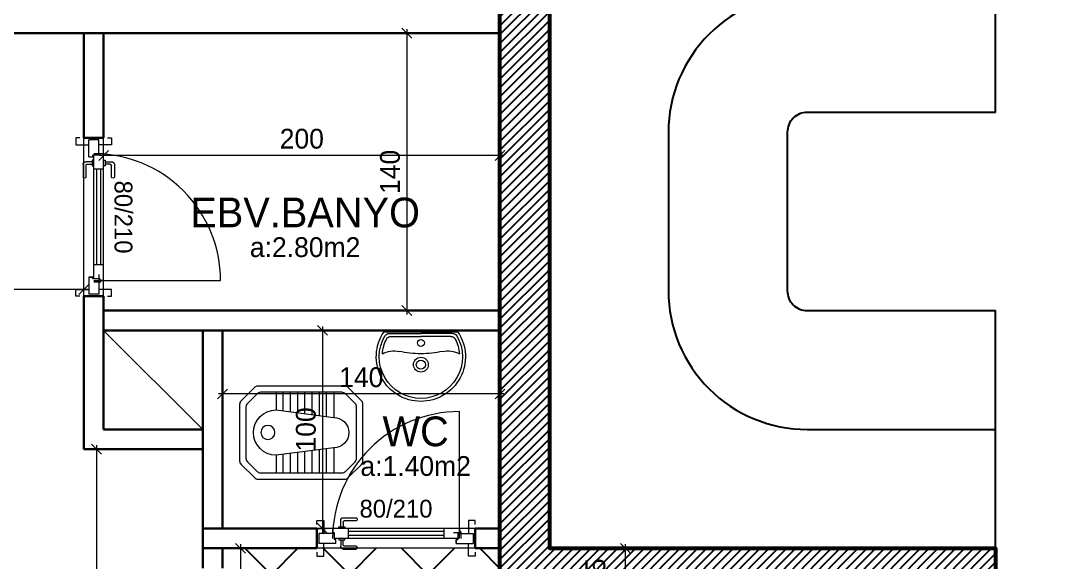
# Model space of a CAD drawing. Header units: centimetres. Extents: x 562865 to 1310255, y -148070 to 32737.
# Drawn here: x 647771 to 648297, y -25736 to -25463 of the extents above; entities that cross this region are included whole.
import ezdxf
from ezdxf.enums import TextEntityAlignment as Align

# ---------------------------------------------------------------- set-up
doc = ezdxf.new("R2010")
doc.units = ezdxf.units.CM
doc.header["$LTSCALE"] = 2.5
doc.layers.get('0').update_dxf_attribs({"color": 86})
for name, color, linetype in [('alan', 7, 'Continuous'), ('kapi-yazi', 7, 'Continuous'), ('mahal', 7, 'Continuous'), ('MERBAS', 231, 'Continuous'), ('tarama', 173, 'Continuous'), ('TARAMA KOLON', 252, 'Continuous')]:
    doc.layers.add(name, color=color, linetype=linetype)
for name, color, linetype, lineweight in [('DUVAR', 4, 'Continuous', 30), ('duvar-kesim', 7, 'Continuous', 0), ('iç ölçü', 106, 'Continuous', 18), ('kapi', 9, 'Continuous', 0), ('kolon', 1, 'Continuous', 53), ('TEFRIS', 33, 'Continuous', 0)]:
    doc.layers.add(name, color=color, linetype=linetype, lineweight=lineweight)
doc.styles.add('PINAR', font='comic.ttf')
doc.dimstyles.new('TEMİZ ÖLÇÜ', dxfattribs={"dimtxt": 10, "dimasz": 5, "dimexe": 1.8, "dimexo": 0.625, "dimgap": 3, "dimtad": 1, "dimdec": 0, "dimrnd": 0.5, "dimzin": 1, "dimdsep": 46, "dimtxsty": 'PINAR', "dimblk": 'OBLIQUE', "dimcen": 0.9, "dimdle": 2, "dimclrd": 256, "dimclre": 256, "dimclrt": 7, "dimadec": 0, "dimazin": 0, "dimtfac": 1, "dimtdec": 0, "dimtofl": 0, "dimtmove": 2, "dimatfit": 2, "dimfxl": 10, "dimfxlon": 1, "dimlwd": -1, "dimlwe": -1, "dimarcsym": 0})

# ---------------------------------------------------------------- blocks, each defined once
blk = doc.blocks.new('_Oblique')
at = {"color": 0, "linetype": 'ByBlock', "lineweight": -2}
blk.add_line((-0.5, -0.5), (0.5, 0.5), dxfattribs=at)
blk = doc.blocks.new('*D2299')
at = {"layer": 'Defpoints', "color": 0}
for p in [(648072.31, -25729.39), (648076.53, -25729.39), (648072.31, -25754.39)]:
    blk.add_point(p, dxfattribs=at)
at = {"layer": 'iç ölçü'}
for p, q in [((648072.94, -25729.39), (648078.33, -25729.39)), ((648076.53, -25756.39), (648076.53, -25727.39)), ((648072.94, -25754.39), (648078.33, -25754.39))]:
    blk.add_line(p, q, dxfattribs=at)
at = {"layer": 'iç ölçü', "linetype": 'ByBlock', "xscale": 5, "yscale": 5, "zscale": 5}
for p, rotation in [((648076.53, -25729.39), 90), ((648076.53, -25754.39), 270)]:
    blk.add_blockref('_Oblique', p, dxfattribs=dict(at, rotation=rotation))
at = {"layer": 'iç ölçü', "color": 7, "insert": (648061.4, -25741.89), "char_height": 10, "attachment_point": 5, "rotation": 90, "style": 'PINAR'}
blk.add_mtext('25', dxfattribs=at)
blk = doc.blocks.new('*D3348')
at = {"layer": 'Defpoints', "color": 0}
for p in [(647968.89, -25469.39), (647966.16, -25609.39), (647968.89, -25609.39)]:
    blk.add_point(p, dxfattribs=at)
at = {"layer": 'iç ölçü'}
for p, q in [((647966.16, -25467.39), (647966.16, -25611.39)), ((647968.27, -25469.39), (647964.36, -25469.39)), ((647968.27, -25609.39), (647964.36, -25609.39))]:
    blk.add_line(p, q, dxfattribs=at)
at = {"layer": 'iç ölçü', "linetype": 'ByBlock', "xscale": 5, "yscale": 5, "zscale": 5}
for p, rotation in [((647966.16, -25469.39), 90), ((647966.16, -25609.39), 270)]:
    blk.add_blockref('_Oblique', p, dxfattribs=dict(at, rotation=rotation))
at = {"layer": 'iç ölçü', "color": 7, "insert": (647957.75, -25539.39), "char_height": 10, "attachment_point": 5, "rotation": 90, "style": 'PINAR'}
blk.add_mtext('140', dxfattribs=at)
blk = doc.blocks.new('*D3349')
at = {"layer": 'Defpoints', "color": 0}
for p in [(647813.2, -25531.09), (647813.2, -25536.11), (648013.2, -25536.11)]:
    blk.add_point(p, dxfattribs=at)
at = {"layer": 'iç ölçü'}
for p, q in [((648015.2, -25531.09), (647811.2, -25531.09)), ((647813.2, -25535.48), (647813.2, -25529.29)), ((648013.2, -25535.48), (648013.2, -25529.29))]:
    blk.add_line(p, q, dxfattribs=at)
at = {"layer": 'iç ölçü', "linetype": 'ByBlock', "xscale": 5, "yscale": 5, "zscale": 5, "rotation": 180}
blk.add_blockref('_Oblique', (647813.2, -25531.09), dxfattribs=at)
at = {"layer": 'iç ölçü', "linetype": 'ByBlock', "xscale": 5, "yscale": 5, "zscale": 5}
blk.add_blockref('_Oblique', (648013.2, -25531.09), dxfattribs=at)
at = {"layer": 'iç ölçü', "color": 7, "insert": (647913.2, -25522.7), "char_height": 10, "attachment_point": 5, "style": 'PINAR'}
blk.add_mtext('200', dxfattribs=at)
blk = doc.blocks.new('*D3353')
at = {"layer": 'Defpoints', "color": 0}
for p in [(647335.16, -25579.46), (647335.16, -25598.73), (647803.2, -25599.46)]:
    blk.add_point(p, dxfattribs=at)
at = {"layer": 'iç ölçü'}
for p, q in [((647335.16, -25588.73), (647335.16, -25600.53)), ((647805.2, -25598.73), (647333.16, -25598.73)), ((647803.2, -25598.84), (647803.2, -25596.93))]:
    blk.add_line(p, q, dxfattribs=at)
at = {"layer": 'iç ölçü', "linetype": 'ByBlock', "xscale": 5, "yscale": 5, "zscale": 5, "rotation": 180}
blk.add_blockref('_Oblique', (647335.16, -25598.73), dxfattribs=at)
at = {"layer": 'iç ölçü', "linetype": 'ByBlock', "xscale": 5, "yscale": 5, "zscale": 5}
blk.add_blockref('_Oblique', (647803.2, -25598.73), dxfattribs=at)
at = {"layer": 'iç ölçü', "color": 7, "insert": (647569.18, -25590.21), "char_height": 10, "attachment_point": 5, "style": 'PINAR'}
blk.add_mtext('468', dxfattribs=at)
blk = doc.blocks.new('*D3363')
at = {"layer": 'Defpoints', "color": 0}
for p in [(647844.91, -25679.39), (647809.61, -25829.39), (647830.36, -25829.39)]:
    blk.add_point(p, dxfattribs=at)
at = {"layer": 'iç ölçü'}
for p, q in [((647809.61, -25677.39), (647809.61, -25831.39)), ((647819.61, -25679.39), (647807.81, -25679.39)), ((647819.61, -25829.39), (647807.81, -25829.39))]:
    blk.add_line(p, q, dxfattribs=at)
at = {"layer": 'iç ölçü', "linetype": 'ByBlock', "xscale": 5, "yscale": 5, "zscale": 5}
for p, rotation in [((647809.61, -25679.39), 90), ((647809.61, -25829.39), 270)]:
    blk.add_blockref('_Oblique', p, dxfattribs=dict(at, rotation=rotation))
at = {"layer": 'iç ölçü', "color": 7, "insert": (647801.12, -25754.39), "char_height": 10, "attachment_point": 5, "rotation": 90, "style": 'PINAR'}
blk.add_mtext('150', dxfattribs=at)
blk = doc.blocks.new('*D3364')
at = {"layer": 'Defpoints', "color": 0}
for p in [(647918.2, -25619.39), (647918.2, -25719.39), (647923.68, -25719.39)]:
    blk.add_point(p, dxfattribs=at)
at = {"layer": 'iç ölçü'}
for p, q in [((647918.82, -25619.39), (647925.48, -25619.39)), ((647923.68, -25617.39), (647923.68, -25721.39)), ((647918.82, -25719.39), (647925.48, -25719.39))]:
    blk.add_line(p, q, dxfattribs=at)
at = {"layer": 'iç ölçü', "linetype": 'ByBlock', "xscale": 5, "yscale": 5, "zscale": 5}
for p, rotation in [((647923.68, -25619.39), 90), ((647923.68, -25719.39), 270)]:
    blk.add_blockref('_Oblique', p, dxfattribs=dict(at, rotation=rotation))
at = {"layer": 'iç ölçü', "color": 7, "insert": (647915.28, -25669.39), "char_height": 10, "attachment_point": 5, "rotation": 90, "style": 'PINAR'}
blk.add_mtext('100', dxfattribs=at)
blk = doc.blocks.new('*D3365')
at = {"layer": 'Defpoints', "color": 0}
for p in [(647873.2, -25639.99), (648013.2, -25639.99), (647873.2, -25651.5)]:
    blk.add_point(p, dxfattribs=at)
at = {"layer": 'iç ölçü'}
for p, q in [((647873.2, -25641.5), (647873.2, -25653.3)), ((648013.2, -25641.5), (648013.2, -25653.3)), ((648015.2, -25651.5), (647871.2, -25651.5))]:
    blk.add_line(p, q, dxfattribs=at)
at = {"layer": 'iç ölçü', "linetype": 'ByBlock', "xscale": 5, "yscale": 5, "zscale": 5, "rotation": 180}
blk.add_blockref('_Oblique', (647873.2, -25651.5), dxfattribs=at)
at = {"layer": 'iç ölçü', "linetype": 'ByBlock', "xscale": 5, "yscale": 5, "zscale": 5}
blk.add_blockref('_Oblique', (648013.2, -25651.5), dxfattribs=at)
at = {"layer": 'iç ölçü', "color": 7, "insert": (647943.2, -25643.09), "char_height": 10, "attachment_point": 5, "style": 'PINAR'}
blk.add_mtext('140', dxfattribs=at)
blk = doc.blocks.new('*D3366')
at = {"layer": 'Defpoints', "color": 0}
for p in [(647863.2, -25729.39), (647863.2, -25829.39), (647882.22, -25829.39)]:
    blk.add_point(p, dxfattribs=at)
at = {"layer": 'iç ölçü'}
for p, q in [((647872.22, -25729.39), (647884.02, -25729.39)), ((647882.22, -25727.39), (647882.22, -25831.39)), ((647872.22, -25829.39), (647884.02, -25829.39))]:
    blk.add_line(p, q, dxfattribs=at)
at = {"layer": 'iç ölçü', "linetype": 'ByBlock', "xscale": 5, "yscale": 5, "zscale": 5}
for p, rotation in [((647882.22, -25729.39), 90), ((647882.22, -25829.39), 270)]:
    blk.add_blockref('_Oblique', p, dxfattribs=dict(at, rotation=rotation))
at = {"layer": 'iç ölçü', "color": 7, "insert": (647873.81, -25779.39), "char_height": 10, "attachment_point": 5, "rotation": 90, "style": 'PINAR'}
blk.add_mtext('100', dxfattribs=at)
blk = doc.blocks.new('fm-door1')
at = {"linetype": 'Continuous'}
for p, q in [((0, 25), (0, -25)), ((100, 25), (0, 25)), ((79.7, 31.8), (79.7, -0.3)), ((84, 27.6), (127.8, 27.6)), ((90, 50), (910, 50)), ((90, 50), (90, 30)), ((100, 30), (90, 30)), ((100, 30), (100, -5)), ((100, 30), (100, -5)), ((100, 0), (900, 0)), ((190, 50), (190, 0)), ((810, 50), (810, 0)), ((910, 30), (900, 30)), ((900, 30), (900, -5)), ((900, 25), (1000, 25)), ((910, 50), (910, 30)), ((1000, 25), (1000, -25)), ((110, -25), (0, -25)), ((100, -5), (110, -5)), ((110, -5), (100, -5)), ((110, -5), (110, -25)), ((110, -25), (110, -5)), ((890, -25), (890, -5)), ((890, -5), (900, -5)), ((890, -25), (1000, -25))]:
    blk.add_line(p, q, dxfattribs=at)
at = {"color": 8, "linetype": 'Continuous'}
for p, q in [((190, 35), (810, 35)), ((190, 15), (810, 15))]:
    blk.add_line(p, q, dxfattribs=at)
at = {"linetype": 'Continuous'}
for points in [[(857.6, 58.1), (857.6, 88.9, 0.414214), (842.4, 104.1), (758.6, 104.1, 1), (758.6, 88.9), (834.8, 88.9, -0.414214), (842.4, 81.3), (842.4, 58.1)], [(857.6, -8.1), (857.6, -38.9, -0.414214), (842.4, -54.1), (758.6, -54.1, -1), (758.6, -38.9), (834.8, -38.9, 0.414214), (842.4, -31.3), (842.4, -8.1)]]:
    blk.add_lwpolyline(points, format="xyb", dxfattribs=at)
for points in [[(869, 50), (869, 58.1), (831, 58.1), (831, 50)], [(869, 0), (869, -8.1), (831, -8.1), (831, 0)]]:
    blk.add_lwpolyline(points, dxfattribs=at)
blk.add_circle((84, 31.8), 4.26, dxfattribs=at)
blk = doc.blocks.new('Hela-2')
at = {"color": 8}
for p, q in [((-20.32, -18.42), (-11.43, -18.42)), ((11.43, -18.42), (20.32, -18.42)), ((-10.95, -22.05), (-20.32, -22.05)), ((-10.48, -25.69), (-20.32, -25.69)), ((20.32, -25.69), (10.48, -25.69)), ((20.32, -22.05), (10.95, -22.05)), ((-10, -29.33), (-20.32, -29.33)), ((20.32, -29.33), (10, -29.33)), ((-9.52, -32.97), (-20.32, -32.97)), ((-9.05, -36.61), (-20.32, -36.61)), ((20.32, -36.61), (9.05, -36.61)), ((20.32, -32.97), (9.52, -32.97)), ((-8.57, -40.25), (-20.32, -40.25)), ((20.32, -40.25), (8.57, -40.25)), ((-8.1, -43.89), (-20.32, -43.89)), ((20.32, -43.89), (8.1, -43.89)), ((-20.32, -47.53), (-7.62, -47.53)), ((7.62, -47.53), (20.32, -47.53))]:
    blk.add_line(p, q, dxfattribs=at)
for points in [[(14.23, -62.23), (-14.23, -62.23, -0.198912), (-16.03, -61.49), (-22.75, -54.76, -0.198912), (-23.5, -52.97), (-23.5, -9.26, -0.198912), (-22.75, -7.47), (-16.03, -0.74, -0.198912), (-14.23, 0), (14.23, 0, -0.198912), (16.03, -0.74), (22.75, -7.47, -0.198912), (23.49, -9.26), (23.49, -52.97, -0.198912), (22.75, -54.76), (16.03, -61.49, -0.198912)], [(11.43, -18.42, 1), (-11.43, -18.42), (-7.62, -47.53, 1), (7.62, -47.53)]]:
    blk.add_lwpolyline(points, format="xyb", close=True)
blk.add_lwpolyline([(12.92, -59.06), (-12.92, -59.06, -0.198912), (-14.71, -58.31), (-19.58, -53.45, -0.198912), (-20.32, -51.65), (-20.32, -10.58, -0.198912), (-19.58, -8.78), (-14.71, -3.92, -0.198912), (-12.92, -3.18), (12.92, -3.18, -0.198912), (14.71, -3.92), (19.58, -8.78, -0.198912), (20.32, -10.58), (20.32, -51.65, -0.198912), (19.58, -53.45), (14.71, -58.31, -0.198912)], format="xyb", close=True, dxfattribs=at)
blk.add_circle((-0.08, -14.26), 3.57, dxfattribs=at)
blk = doc.blocks.new('Lav-1')
for p, q in [((-18.7083, 0), (18.7083, 0)), ((-15.105, -2.2), (0, -2.2)), ((15.105, -2.2), (0, -2.2))]:
    blk.add_line(p, q)
at = {"color": 8}
for p in [(-15.9925, -0.7), (15.9925, -0.7)]:
    blk.add_line(p, (0, -0.7), dxfattribs=at)
for centre, radius, start, end in [((0, -12.5), 22.5, 146.251011, 270), ((0, -12.5), 22.5, 270, 33.748989), ((0, -12.5), 19.5, 152.688782, 175.764074), ((-15.105, -4.7), 2.5, 90, 152.688782), ((15.105, -4.7), 2.5, 27.311218, 90), ((0, -12.5), 19.5, 4.235926, 27.311218), ((-13.5377, -21.504), 12, 77.387843, 119.499625), ((0, 39), 50, 257.387843, 270), ((0, 39), 50, 270, 282.612157), ((13.5377, -21.504), 12, 60.500375, 102.612157)]:
    blk.add_arc(centre, radius, start, end)
for centre, radius, start, end in [((0, -12.5), 21, 149.821029, 270), ((-15.9925, -3.2), 2.5, 90, 149.821029), ((0, -5.5), 1.75, 90, 270), ((0, -12.5), 21, 270, 30.178971), ((0, -5.5), 1.75, 270, 90), ((15.9925, -3.2), 2.5, 30.178971, 90), ((0, -16.5), 3.75, 90, 270), ((0, -16.5), 2.3, 90, 270), ((0, -16.5), 3.75, 270, 90), ((0, -16.5), 2.3, 270, 90)]:
    blk.add_arc(centre, radius, start, end, dxfattribs=at)
blk = doc.blocks.new('SB')
at = {"layer": 'TARAMA KOLON'}
h = blk.add_hatch(dxfattribs=at)
h.set_pattern_fill('ANSI31', color=256, angle=7e-15)
h.paths.add_polyline_path([(655327.34, -25829.39), (655302.34, -25829.39), (655302.34, -25959.39), (655327.34, -25959.39)])
h.paths.add_polyline_path([(655437.34, -24424.14), (655477.34, -24424.14), (655477.34, -24494.14), (655437.34, -24494.14)])
h.paths.add_polyline_path([(655327.34, -25359.39), (655297.34, -25359.39), (655297.34, -25469.39), (655327.34, -25469.39)])
h.paths.add_polyline_path([(655327.34, -26079.39), (655327.34, -26109.39), (655257.34, -26109.39), (655257.34, -26079.39)])
h.paths.add_polyline_path([(654229.3, -24849.39), (654229.3, -24889.39), (654299.3, -24889.39), (654299.3, -24849.39)])
h.paths.add_polyline_path([(654269.3, -25899.39), (654229.3, -25899.39), (654229.3, -25829.39), (654269.3, -25829.39)])
h.paths.add_polyline_path([(654229.3, -25444.39), (654229.3, -25469.39), (654379.3, -25469.39), (654379.3, -25444.39)])
h.paths.add_polyline_path([(655112.34, -26369.39), (655142.34, -26369.39), (655142.34, -26429.39), (655112.34, -26429.39)])
h.paths.add_polyline_path([(654997.34, -26079.39), (654997.34, -26109.39), (654927.34, -26109.39), (654927.34, -26079.39)])
h.paths.add_polyline_path([(655437.34, -24889.39), (655467.34, -24889.39), (655467.34, -24829.39), (655437.34, -24829.39)])
h.paths.add_polyline_path([(655112.34, -26834.64), (655142.34, -26834.64), (655142.34, -26894.64), (655112.34, -26894.64)])
h.paths.add_polyline_path([(654787.34, -26369.39), (654817.34, -26369.39), (654817.34, -26429.39), (654787.34, -26429.39)])
h.paths.add_polyline_path([(655437.34, -26824.64), (655477.34, -26824.64), (655477.34, -26894.64), (655437.34, -26894.64)])
h.paths.add_polyline_path([(654299.3, -26369.39), (654299.3, -26409.39), (654229.3, -26409.39), (654229.3, -26369.39)])
h.paths.add_polyline_path([(654777.34, -26824.64), (654817.34, -26824.64), (654817.34, -26894.64), (654777.34, -26894.64)])
h.paths.add_polyline_path([(655437.34, -26369.39), (655467.34, -26369.39), (655467.34, -26429.39), (655437.34, -26429.39)])
h.paths.add_polyline_path([(655985.38, -25829.39), (656025.38, -25829.39), (656025.38, -25899.39), (655985.38, -25899.39)])
h.paths.add_polyline_path([(654927.34, -25959.39), (654927.34, -25359.39), (655177.34, -25359.39), (655177.34, -25389.39), (654952.35, -25389.39), (654952.35, -25729.39), (655177.34, -25729.39), (655177.34, -25754.39), (654952.34, -25754.39), (654952.34, -25934.39), (655177.34, -25934.39), (655177.34, -25959.39)])
h.paths.add_polyline_path([(654777.34, -24424.14), (654817.34, -24424.14), (654817.34, -24494.14), (654777.34, -24494.14)])
h.paths.add_polyline_path([(655985.38, -26824.64), (656025.38, -26824.64), (656025.38, -26894.64), (655985.38, -26894.64)])
h.paths.add_polyline_path([(654229.3, -24424.14), (654269.3, -24424.14), (654269.3, -24494.14), (654229.3, -24494.14)])
h.paths.add_polyline_path([(655107.34, -24424.14), (655147.34, -24424.14), (655147.34, -24494.14), (655107.34, -24494.14)])
h.paths.add_polyline_path([(655985.38, -24424.14), (656025.38, -24424.14), (656025.38, -24494.14), (655985.38, -24494.14)])
h.paths.add_polyline_path([(656025.38, -24849.39), (656025.38, -24889.39), (655955.38, -24889.39), (655955.38, -24849.39)])
h.paths.add_polyline_path([(654817.34, -24889.39), (654787.34, -24889.39), (654787.34, -24829.39), (654817.34, -24829.39)])
h.paths.add_polyline_path([(655114.84, -24849.39), (655139.84, -24849.39), (655139.84, -24999.39), (655114.84, -24999.39)])
h.paths.add_polyline_path([(656025.38, -26369.39), (656025.38, -26409.39), (655955.38, -26409.39), (655955.38, -26369.39)])
h.paths.add_polyline_path([(654229.3, -26824.64), (654269.3, -26824.64), (654269.3, -26894.64), (654229.3, -26894.64)])
h.paths.add_polyline_path([(656025.38, -25444.39), (656025.38, -25469.39), (655875.38, -25469.39), (655875.38, -25444.39)])
at = {"layer": 'kolon'}
blk.add_lwpolyline([(654927.34, -25959.39), (654927.34, -25359.39), (655177.34, -25359.39), (655177.34, -25389.39), (654952.35, -25389.39), (654952.35, -25729.39), (655177.34, -25729.39), (655177.34, -25754.39), (654952.34, -25754.39), (654952.34, -25934.39), (655177.34, -25934.39), (655177.34, -25959.39)], close=True, dxfattribs=at)

msp = doc.modelspace()

# ---------------------------------------------------------------- hatches: boundary and pattern name
at = {"layer": 'tarama'}
h = msp.add_hatch(dxfattribs=at)
h.set_pattern_fill('ANGLE', color=256, scale=4, angle=135)
h.set_pattern_definition([(45, (-9620.367, -4e-10), (-19.7565635, 19.7565635), [20.32, -7.62]), (135, (-9620.367, -4e-10), (-19.7565635, -19.7565635), [20.32, -7.62])])
edge = h.paths.add_edge_path()
edge.add_line((647994.87, -26369.39), (647991.37, -26369.39))
edge.add_line((647991.37, -26369.39), (647980.92, -26369.39))
edge.add_ellipse((647980.01, -26370.5), major_axis=(0, -1.52), ratio=0.88, start_angle=-222.8695, end_angle=-180)
edge.add_line((647980.01, -26368.98), (647972.63, -26368.98))
edge.add_ellipse((647972.63, -26369.74), major_axis=(0, -0.76), ratio=0.88, start_angle=-180, end_angle=-117.7626)
edge.add_line((647972.04, -26369.39), (647908.37, -26369.39))
edge.add_line((647908.37, -26369.39), (647904.87, -26369.39))
edge.add_line((647904.87, -26369.39), (647876.31, -26369.39))
edge.add_line((647876.31, -26369.39), (647872.81, -26369.39))
edge.add_line((647872.81, -26369.39), (647809.15, -26369.39))
edge.add_ellipse((647808.56, -26369.74), major_axis=(0, -0.76), ratio=0.88, start_angle=117.7626, end_angle=180)
edge.add_line((647808.56, -26368.98), (647801.18, -26368.98))
edge.add_ellipse((647801.18, -26370.5), major_axis=(0, -1.52), ratio=0.88, start_angle=180, end_angle=222.8695)
edge.add_line((647800.27, -26369.39), (647789.81, -26369.39))
edge.add_line((647789.81, -26369.39), (647786.31, -26369.39))
edge.add_line((647786.31, -26369.39), (647775.16, -26369.39))
edge.add_line((647775.16, -26369.39), (647775.16, -26350.31))
edge.add_line((647775.16, -26350.31), (647775.16, -26346.81))
edge.add_line((647775.16, -26346.81), (647775.16, -26283.14))
edge.add_ellipse((647774.81, -26282.55), major_axis=(-0.76, 0), ratio=0.88, start_angle=117.7626, end_angle=180)
edge.add_line((647775.57, -26282.55), (647775.57, -26275.18))
edge.add_ellipse((647774.04, -26275.18), major_axis=(1.52, 0), ratio=0.88, start_angle=0, end_angle=42.8695)
edge.add_line((647775.16, -26274.27), (647775.16, -26263.81))
edge.add_line((647775.16, -26263.81), (647775.16, -26260.31))
edge.add_line((647775.16, -26260.31), (647775.16, -26205.62))
edge.add_line((647775.16, -26205.62), (647825.16, -26205.62))
edge.add_line((647825.16, -26205.62), (647825.16, -26152.41))
edge.add_line((647825.16, -26152.41), (647834.53, -26139.39))
edge.add_line((647834.53, -26139.39), (647873.2, -26139.39))
edge.add_line((647873.2, -26139.39), (647873.2, -26099.39))
edge.add_line((647873.2, -26099.39), (647873.2, -25939.11))
edge.add_line((647873.2, -25939.11), (647873.2, -25935.61))
edge.add_line((647873.2, -25935.61), (647873.2, -25925.15))
edge.add_ellipse((647872.08, -25924.24), major_axis=(1.52, 0), ratio=0.88, start_angle=-42.8695, end_angle=0)
edge.add_line((647873.61, -25924.24), (647873.61, -25916.86))
edge.add_ellipse((647872.85, -25916.86), major_axis=(-0.76, 0), ratio=0.88, start_angle=-180, end_angle=-117.7626)
edge.add_line((647873.2, -25916.27), (647873.2, -25852.61))
edge.add_line((647873.2, -25852.61), (647873.2, -25849.11))
edge.add_line((647873.2, -25849.11), (647873.2, -25839.39))
edge.add_line((647873.2, -25839.39), (647873.2, -25829.39))
edge.add_line((647873.2, -25829.39), (647873.2, -25825.89))
edge.add_line((647873.2, -25825.89), (647873.2, -25762.22))
edge.add_ellipse((647872.85, -25761.63), major_axis=(-0.76, 0), ratio=0.88, start_angle=117.7626, end_angle=180)
edge.add_line((647873.61, -25761.63), (647873.61, -25754.26))
edge.add_ellipse((647872.08, -25754.26), major_axis=(-1.52, 0), ratio=0.88, start_angle=180, end_angle=222.8695)
edge.add_line((647873.2, -25753.35), (647873.2, -25742.89))
edge.add_line((647873.2, -25742.89), (647873.2, -25739.39))
edge.add_line((647873.2, -25739.39), (647873.2, -25729.39))
edge.add_line((647873.2, -25729.39), (647920.74, -25729.39))
edge.add_line((647920.74, -25729.39), (647924.24, -25729.39))
edge.add_line((647924.24, -25729.39), (647933.22, -25729.39))
edge.add_ellipse((647934.03, -25728.28), major_axis=(0, 1.52), ratio=0.78, start_angle=-222.8695, end_angle=-180)
edge.add_line((647934.03, -25729.8), (647940.57, -25729.8))
edge.add_ellipse((647940.57, -25729.04), major_axis=(0, 0.76), ratio=0.78, start_angle=-180, end_angle=-117.7626)
edge.add_line((647941.09, -25729.39), (647997.24, -25729.39))
edge.add_line((647997.24, -25729.39), (648000.74, -25729.39))
edge.add_line((648000.74, -25729.39), (648013.2, -25729.39))
edge.add_line((648013.2, -25729.39), (648013.2, -25899.39))
edge.add_line((648013.2, -25899.39), (648013.2, -25959.39))
edge.add_line((648013.2, -25959.39), (648013.2, -25970.6))
edge.add_line((648013.2, -25970.6), (648013.2, -25974.1))
edge.add_line((648013.2, -25974.1), (648013.2, -25978.6))
edge.add_line((648013.2, -25978.6), (647939.2, -25978.6))
edge.add_arc((648023.2, -25978.6), 84, 180, 263.1629)
edge.add_line((648013.2, -26062), (648013.2, -26067.1))
edge.add_line((648013.2, -26067.1), (648013.2, -26070.6))
edge.add_line((648013.2, -26070.6), (648013.2, -26109.39))
edge.add_line((648013.2, -26109.39), (648013.2, -26182.24))
edge.add_line((648013.2, -26182.24), (648013.2, -26185.74))
edge.add_line((648013.2, -26185.74), (648013.2, -26241.89))
edge.add_ellipse((648013.55, -26242.41), major_axis=(-0.76, 0), ratio=0.78, start_angle=297.7626, end_angle=360)
edge.add_line((648012.79, -26242.41), (648012.79, -26248.95))
edge.add_ellipse((648014.31, -26248.95), major_axis=(1.52, 0), ratio=0.78, start_angle=180, end_angle=222.8695)
edge.add_line((648013.2, -26249.75), (648013.2, -26258.74))
edge.add_line((648013.2, -26258.74), (648013.2, -26262.24))
edge.add_line((648013.2, -26262.24), (648013.2, -26369.39))
edge.add_line((648013.2, -26369.39), (647994.87, -26369.39))
h.paths.add_polyline_path([(647842.35, -26319.68), (647817.97, -26319.68), (647817.97, -26340.49), (647842.35, -26340.49)], flags=24)
h.paths.add_polyline_path([(647966.19, -26335.41), (647942.17, -26335.41), (647942.17, -26356.33), (647966.19, -26356.33)], flags=24)
h.paths.add_polyline_path([(647956.5, -25932.54), (647929.9, -25932.54), (647929.9, -25953.35), (647956.5, -25953.35)], flags=24)
h.paths.add_polyline_path([(647908.39, -26240.94), (647879.97, -26240.94), (647879.97, -26261.7), (647908.39, -26261.7)], flags=24)
h.paths.add_polyline_path([(647901.03, -25792.69), (647901.03, -25766.09), (647880.22, -25766.09), (647880.22, -25792.69)], flags=24)
h.paths.add_polyline_path([(647961.82, -26175.16), (647884.38, -26175.16), (647884.38, -26199.95), (647961.82, -26199.95)], flags=24)
h.paths.add_polyline_path([(647956.12, -26197.15), (647891.39, -26197.15), (647891.39, -26213.54), (647956.12, -26213.54)], flags=24)

# ---------------------------------------------------------------- linework, layer by layer
at = {"layer": 'DUVAR'}
for p, q in [((648013.2, -25469.39), (647315.16, -25469.39)), ((647315.16, -25469.39), (648013.2, -25469.39)), ((647803.2, -25469.39), (647803.2, -25522.19)), ((647813.2, -25469.39), (647813.2, -25522.19)), ((647803.2, -25522.19), (647813.2, -25522.19)), ((647803.2, -25602.19), (647803.2, -25679.39)), ((647803.2, -25602.19), (647813.2, -25602.19)), ((647813.2, -25602.19), (647813.2, -25669.39)), ((648013.2, -25609.39), (647813.2, -25609.39)), ((648013.2, -25619.39), (647813.2, -25619.39)), ((647863.2, -25619.39), (647863.2, -25739.39)), ((647873.2, -25619.39), (647873.2, -25719.39)), ((647863.2, -25669.39), (647813.2, -25669.39)), ((647863.2, -25679.39), (647803.2, -25679.39)), ((647920.74, -25719.39), (647863.2, -25719.39)), ((647920.74, -25729.39), (647920.74, -25719.39)), ((648013.2, -25719.39), (648000.74, -25719.39)), ((648000.74, -25729.39), (648000.74, -25719.39)), ((647920.74, -25729.39), (647863.2, -25729.39)), ((647873.2, -25729.39), (647873.2, -25739.39)), ((648013.2, -25729.39), (648000.74, -25729.39))]:
    msp.add_line(p, q, dxfattribs=at)
at = {"layer": 'duvar-kesim'}
for p, q in [((647803.2, -25602.19), (647803.2, -25522.19)), ((647813.2, -25602.19), (647813.2, -25522.19)), ((648000.74, -25719.39), (647920.74, -25719.39)), ((648000.74, -25729.39), (647920.74, -25729.39))]:
    msp.add_line(p, q, dxfattribs=at)
at = {"layer": 'iç ölçü'}
msp.add_line((647813.2, -25619.39), (647863.2, -25669.39), dxfattribs=at)
at = {"layer": 'kapi'}
for points in [[(647801.2, -25522.19), (647799.2, -25522.19), (647799.2, -25525.69), (647805.7, -25525.69)], [(647815.2, -25522.19), (647817.2, -25522.19), (647817.2, -25525.69), (647810.7, -25525.69)], [(647801.2, -25602.19), (647799.2, -25602.19), (647799.2, -25598.69), (647805.7, -25598.69)], [(647815.2, -25602.19), (647817.2, -25602.19), (647817.2, -25598.69), (647810.7, -25598.69)], [(647920.74, -25717.39), (647920.74, -25715.39), (647924.24, -25715.39), (647924.24, -25721.89)], [(648000.74, -25717.39), (648000.74, -25715.39), (647997.24, -25715.39), (647997.24, -25721.89)], [(647920.74, -25731.39), (647920.74, -25733.39), (647924.24, -25733.39), (647924.24, -25726.89)], [(648000.74, -25731.39), (648000.74, -25733.39), (647997.24, -25733.39), (647997.24, -25726.89)]]:
    msp.add_lwpolyline(points, dxfattribs=at)
for points in [[(647808.2, -25594.19), (647872.2, -25594.19, 0.414214), (647808.2, -25530.19, 0.414214)], [(647992.74, -25724.39), (647992.74, -25660.39, 0.414214), (647928.74, -25724.39, 0.414214)]]:
    msp.add_lwpolyline(points, format="xyb", dxfattribs=at)
at = {"layer": 'kolon'}
msp.add_lwpolyline([(648013.2, -25959.39), (648013.2, -25359.39), (648263.2, -25359.39), (648263.2, -25389.39), (648038.2, -25389.39), (648038.2, -25729.39), (648263.2, -25729.39), (648263.2, -25754.39), (648038.2, -25754.39), (648038.2, -25934.39), (648263.2, -25934.39), (648263.2, -25959.39)], close=True, dxfattribs=at)
at = {"layer": 'MERBAS'}
for p, q in [((648038.2, -25389.39), (648038.2, -25729.39)), ((648263.2, -25509.39), (648263.2, -25389.39)), ((648263.2, -25729.39), (648263.2, -25609.39)), ((648038.2, -25729.39), (648263.2, -25729.39))]:
    msp.add_line(p, q, dxfattribs=at)
for points in [[(648263.2, -25449.39), (648168.2, -25449.39, 0.414214), (648098.2, -25519.39), (648098.2, -25599.39, 0.414214), (648168.2, -25669.39), (648263.2, -25669.39)], [(648263.2, -25509.39), (648168.2, -25509.39, 0.414214), (648158.2, -25519.39), (648158.2, -25599.39, 0.414214), (648168.2, -25609.39), (648263.2, -25609.39)]]:
    msp.add_lwpolyline(points, format="xyb", dxfattribs=at)

# ---------------------------------------------------------------- block references
at = {"layer": 'kapi', "xscale": -0.078, "yscale": 0.1, "zscale": 0.07800000000000001, "rotation": 270}
msp.add_blockref('fm-door1', (647808.2, -25601.19), dxfattribs=at)
at = {"layer": 'kapi', "xscale": -0.07800000000000001, "yscale": 0.1, "zscale": 0.07800000000000001}
msp.add_blockref('fm-door1', (647999.74, -25724.39), dxfattribs=at)
at = {"layer": 'TARAMA KOLON'}
msp.add_blockref('SB', (-6914.14, 0), dxfattribs=at)
at = {"layer": 'TEFRIS', "xscale": -1}
msp.add_blockref('Lav-1', (647973.28, -25620.21), dxfattribs=at)
at = {"layer": 'TEFRIS', "xscale": -1, "rotation": 89.99999999999997}
msp.add_blockref('Hela-2', (647881.81, -25670.98), dxfattribs=at)

# ---------------------------------------------------------------- texts
at = {"layer": 'alan', "style": 'PINAR'}
for s, p in [('a:2.80m2', (647914.87, -25582.37)), ('a:1.40m2', (647970.65, -25692.86))]:
    msp.add_text(s, height=10, dxfattribs=at).set_placement(p, align=Align.CENTER)
at = {"layer": 'kapi-yazi', "style": 'PINAR'}
msp.add_text('80/210', height=9, rotation=270, dxfattribs=at).set_placement((647823.2, -25562.19), align=Align.MIDDLE_CENTER)
msp.add_text('80/210', height=9, dxfattribs=at).set_placement((647960.74, -25709.39), align=Align.MIDDLE_CENTER)
at = {"layer": 'mahal', "style": 'PINAR'}
for s, p in [('EBV.BANYO', (647914.87, -25567.37)), ('WC', (647970.65, -25677.86))]:
    msp.add_text(s, height=15, dxfattribs=at).set_placement(p, align=Align.CENTER)

# ---------------------------------------------------------------- dimensions: what is measured, and where the dimension line sits
at = {"layer": 'iç ölçü'}
for base, p1, p2, angle, picture, middle in [((647966.16, -25609.39), (647968.89, -25469.39), (647968.89, -25609.39), 90, '*D3348', (647957.75, -25539.39)), ((647813.2, -25531.09), (648013.2, -25536.11), (647813.2, -25536.11), 180, '*D3349', (647913.2, -25522.7)), ((647335.16, -25598.73), (647803.2, -25599.46), (647335.16, -25579.46), 180, '*D3353', (647569.18, -25590.21)), ((647923.68, -25719.39), (647918.2, -25619.39), (647918.2, -25719.39), 90, '*D3364', (647915.28, -25669.39)), ((647873.2, -25651.5), (648013.2, -25639.99), (647873.2, -25639.99), 180, '*D3365', (647943.2, -25643.09)), ((647809.61, -25829.39), (647844.91, -25679.39), (647830.36, -25829.39), 90, '*D3363', (647801.12, -25754.39)), ((647882.22, -25829.39), (647863.2, -25729.39), (647863.2, -25829.39), 90, '*D3366', (647873.81, -25779.39))]:
    dim = msp.add_linear_dim(base=base, p1=p1, p2=p2, angle=angle, dimstyle='TEMİZ ÖLÇÜ', dxfattribs=at)
    dim.commit()
    dim.dimension.update_dxf_attribs({"geometry": picture, "text_midpoint": middle})
dim = msp.add_linear_dim(base=(648076.53, -25729.39), p1=(648072.31, -25754.39), p2=(648072.31, -25729.39), angle=90, dimstyle='TEMİZ ÖLÇÜ', override={"dimtxsty": 'PINAR'}, dxfattribs=at)
dim.commit()
dim.dimension.update_dxf_attribs({"geometry": '*D2299', "text_midpoint": (648061.4, -25741.89), "dimtype": 160})

doc.saveas('drawing.dxf')
